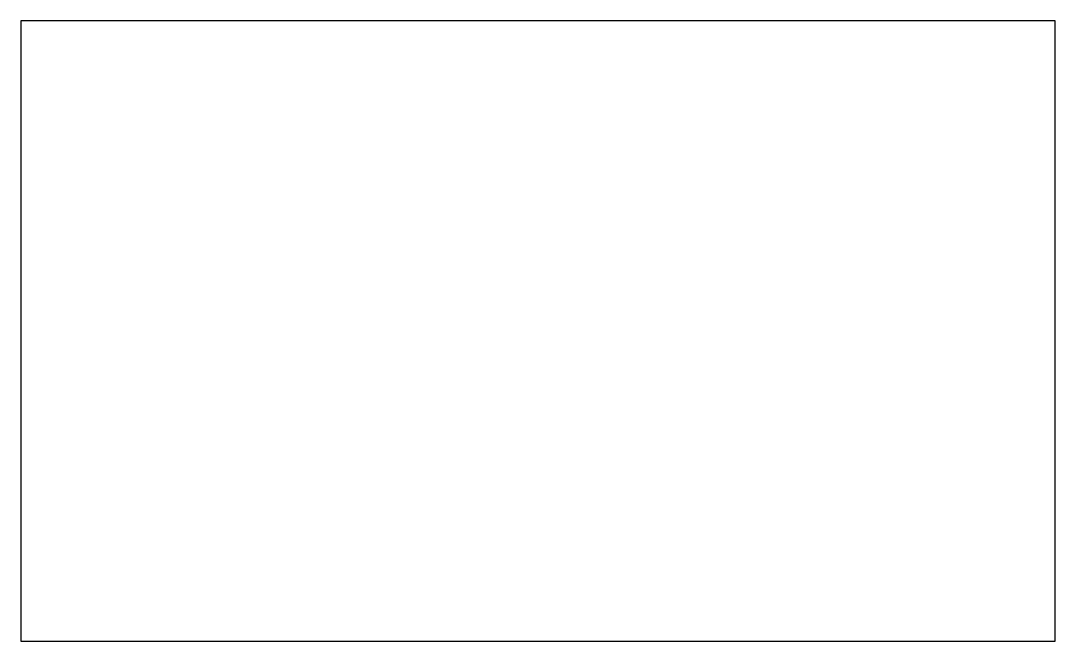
# Model space of a CAD drawing. Extents: x 0 to 100, y 0 to 60.
import ezdxf

# ---------------------------------------------------------------- set-up
doc = ezdxf.new("R2010")
doc.units = 0
doc.layers.add('Contour0', color=7, linetype='CONTINUOUS')

msp = doc.modelspace()

# ---------------------------------------------------------------- linework, layer by layer
at = {"layer": 'Contour0'}
for p, q in [((100, 60), (0, 60)), ((0, 60), (0, 0)), ((100, 0), (100, 60)), ((0, 0), (100, 0))]:
    msp.add_line(p, q, dxfattribs=at)

doc.saveas('drawing.dxf')
